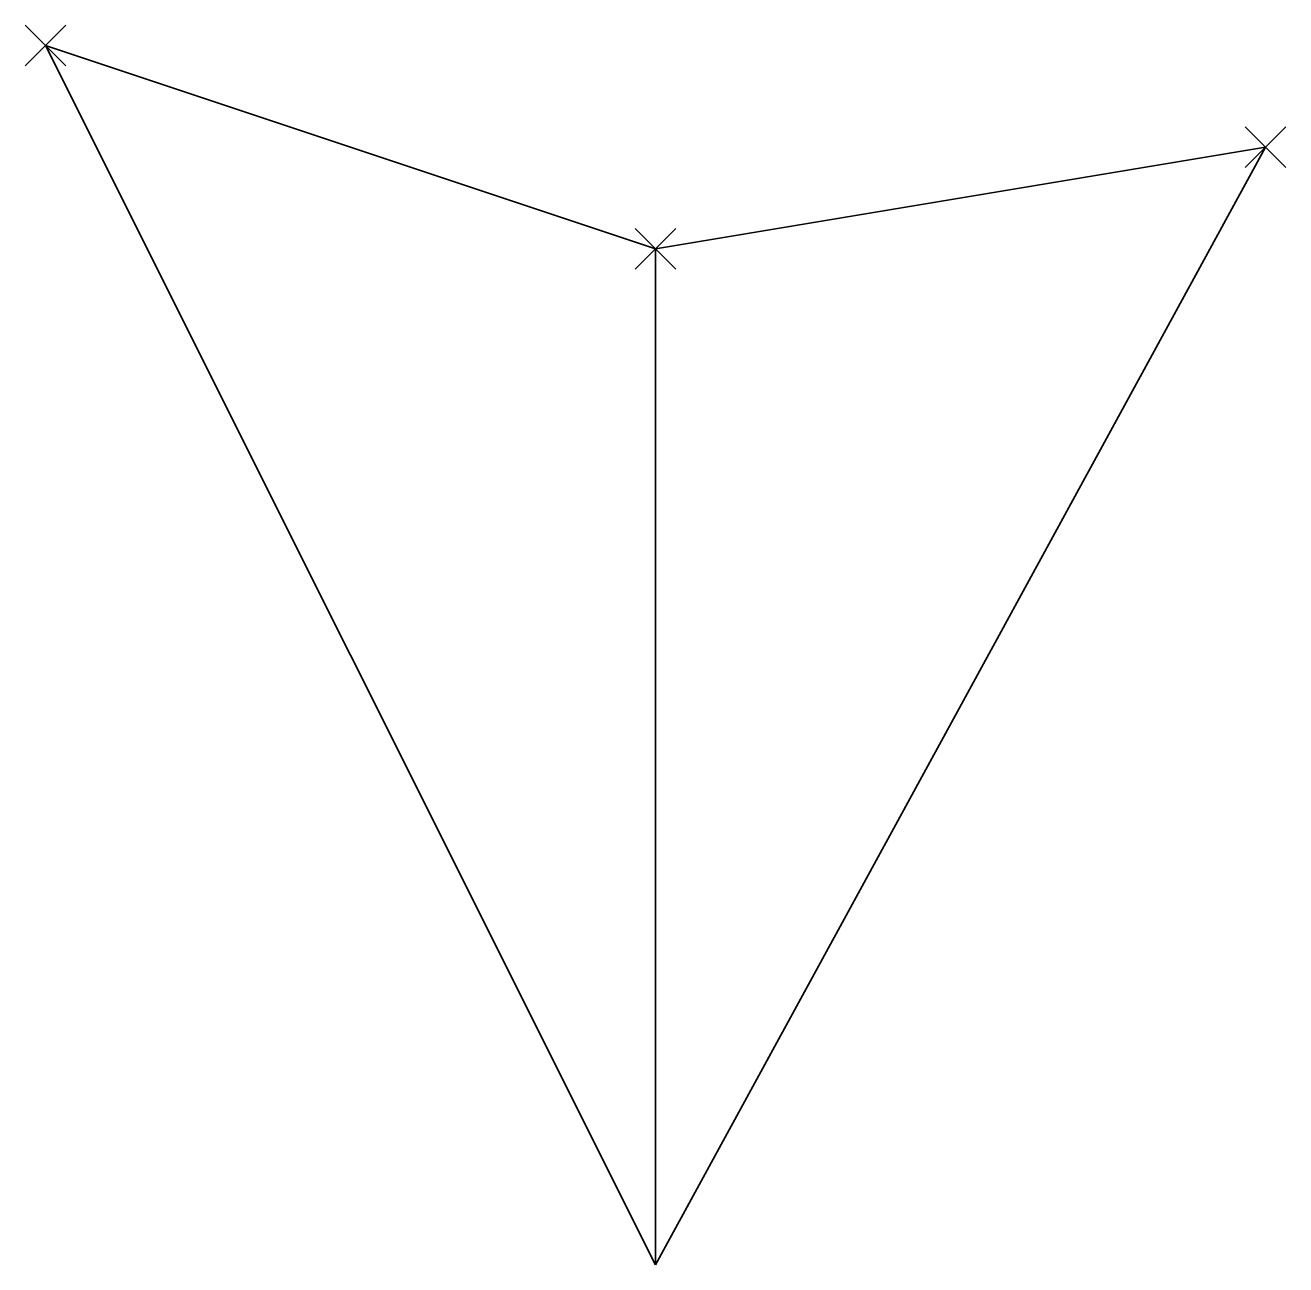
# Model space of a CAD drawing. Header units: millimetres. Extents: x -31 to 31, y 0 to 61.
import ezdxf

# ---------------------------------------------------------------- set-up
doc = ezdxf.new("R2010")
doc.units = ezdxf.units.MM
doc.layers.get('0').update_dxf_attribs({"lineweight": 35, "true_color": 0x000000})

msp = doc.modelspace()

# ---------------------------------------------------------------- linework, layer by layer
for p, q in [((-29, 61), (-31, 59)), ((-31, 61), (-29, 59)), ((0, 50), (-30, 60)), ((0, 0), (-30, 60)), ((29, 56), (31, 54)), ((29, 54), (31, 56)), ((0, 50), (30, 55)), ((30, 55), (0, 0)), ((-1, 51), (1, 49)), ((-1, 49), (1, 51)), ((0, 0), (0, 50))]:
    msp.add_line(p, q)

doc.saveas('drawing.dxf')
